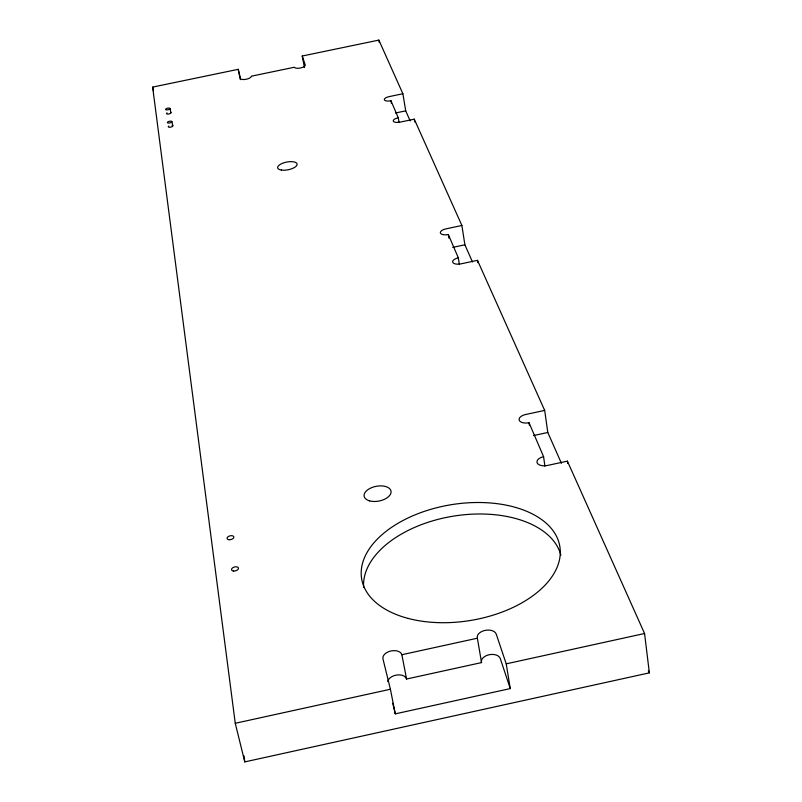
<?xml version="1.0" encoding="UTF-8"?>
<svg xmlns="http://www.w3.org/2000/svg" width="802" height="802" viewBox="0 0 802 802"><rect width="100%" height="100%" fill="white"/><g stroke="black" fill="none" stroke-linecap="round" stroke-linejoin="round"><path stroke-width="1.2" d="M395.296 713.86L510.262 688.587L506.222 663.845L496.227 634.071A9.674 5.995 -8.7 0 0 484.929 630.422A9.674 5.995 -8.7 0 0 477.38 638.202L401.862 654.723A9.684 6.025 -11.2 0 0 390.935 650.973A9.684 6.025 -11.2 0 0 382.955 658.863L390.414 689.249L395.296 713.86L392.699 703.224M410.193 120.972L405.722 110.856L402.885 93.754L378.865 40.1L302.234 56.02L305.241 64.982A5.514 1.955 -10.8 0 1 300.469 67.98A5.514 1.955 -10.8 0 1 294.454 67.228L251.267 76.21A5.524 1.955 -11.4 0 1 246.344 79.228A5.524 1.955 -11.4 0 1 240.46 78.456L238.224 69.323L152.641 87.107L235.257 723.284L244.78 761.9L649.359 672.858L644.567 633.5L567.395 461.14L547.345 465.471A8.581 4.672 -7.4 0 1 537.139 462.854A8.581 4.672 -7.4 0 1 543.576 456.659L529.019 422.714A8.261 4.331 -7.8 0 1 519.245 420.348A8.261 4.331 -7.8 0 1 525.51 414.534L544.678 410.413L547.806 432.489L561.43 463.335M387.727 681.54A9.614 6.085 -11.2 0 1 396.93 674.983A9.614 6.085 -11.2 0 1 406.564 679.023L481.541 662.592A9.614 6.055 -8.6 0 1 489.019 654.753A9.614 6.055 -8.6 0 1 500.247 658.482L510.262 688.587M235.257 723.284L390.414 689.249M506.222 663.845L644.567 633.5M533.51 435.566L547.806 432.489M472.458 261.923L464.889 244.8L461.882 225.492L445.902 228.871A6.857 2.997 -9.2 0 0 440.438 233.111A6.857 2.997 -9.2 0 0 448.328 234.525L458.333 257.843L459.305 264.008M452.669 247.387L464.889 244.8M544.678 410.413L477.481 260.339L460.909 263.858A7.078 3.198 -9 0 1 452.729 262.304A7.078 3.198 -9 0 1 458.333 257.843M395.506 112.992L405.722 110.856M402.885 93.754L389.201 96.611A5.865 2.195 -9.9 0 0 384.369 99.869A5.865 2.195 -9.9 0 0 390.975 100.751L398.263 117.754A6.025 2.316 -9.8 0 0 393.331 121.162A6.025 2.316 -9.8 0 0 400.138 122.115L414.263 119.157L461.882 225.492M648.357 670.572L649.359 672.858M152.641 87.107L153.473 90.736M170.014 108.521A2.276 0.822 -12.3 0 1 166.786 109.924A2.276 0.822 -12.3 0 1 166.575 108.521A2.276 0.822 -12.3 0 1 170.014 108.521L170.956 112.671M171.879 121.623A2.306 0.842 -12.3 0 1 168.59 123.057A2.306 0.842 -12.3 0 1 168.38 121.603A2.306 0.842 -12.3 0 1 171.879 121.623L172.821 125.824M238.224 69.323L240.349 79.659M401.862 654.723L406.564 679.023M302.234 56.02L304.419 67.538M477.38 638.202L481.541 662.592M390.975 100.751L391.386 103.197M378.865 40.1L379.276 42.536M398.263 117.754L399.045 122.405M414.724 121.964L414.323 119.498A6.065 0.571 78.4 0 1 414.263 119.157M448.328 234.525L448.909 238.154M477.481 260.339L477.842 262.675M529.019 422.714L529.38 425.17M543.576 456.659L544.939 466.183M567.395 461.14L567.716 463.536M243.958 755.695L244.78 761.9M172.069 125.373A2.306 0.852 -12.3 0 1 172.25 126.566A2.306 0.852 -12.3 0 1 169.052 127.227A2.306 0.852 -12.3 0 1 168.881 126.034M170.595 112.33A2.266 0.822 -12.3 0 1 170.104 113.543A2.266 0.822 -12.3 0 1 167.107 114.014A2.266 0.822 -12.3 0 1 167.077 112.892M363.637 587.214A100.06 59.017 -9.2 0 1 453.26 516.157A100.06 59.017 -9.2 0 1 560.879 555.205M229.001 539.716A3.469 1.915 -13.9 0 0 233.843 536.969A3.469 1.915 -13.9 0 0 228.51 536.418A3.469 1.915 -13.9 0 0 229.001 539.716M233.522 571.034A3.559 2.015 -14.1 0 0 238.475 568.167A3.559 2.015 -14.1 0 0 233.001 567.575A3.559 2.015 -14.1 0 0 233.522 571.034M369.612 500.869A13.674 7.499 -10.8 0 0 391.005 492.729A13.674 7.499 -10.8 0 0 372.118 487.456A13.674 7.499 -10.8 0 0 369.612 500.869M281.312 170.054A9.895 3.92 -11.2 0 0 297.001 164.941A9.895 3.92 -11.2 0 0 283.828 162.806A9.895 3.92 -11.2 0 0 281.312 170.054M408.218 618.432A100.4 58.676 -9.2 0 0 560.247 553.981A100.4 58.676 -9.2 0 0 413.792 515.385A100.4 58.676 -9.2 0 0 408.218 618.432"/></g></svg>
